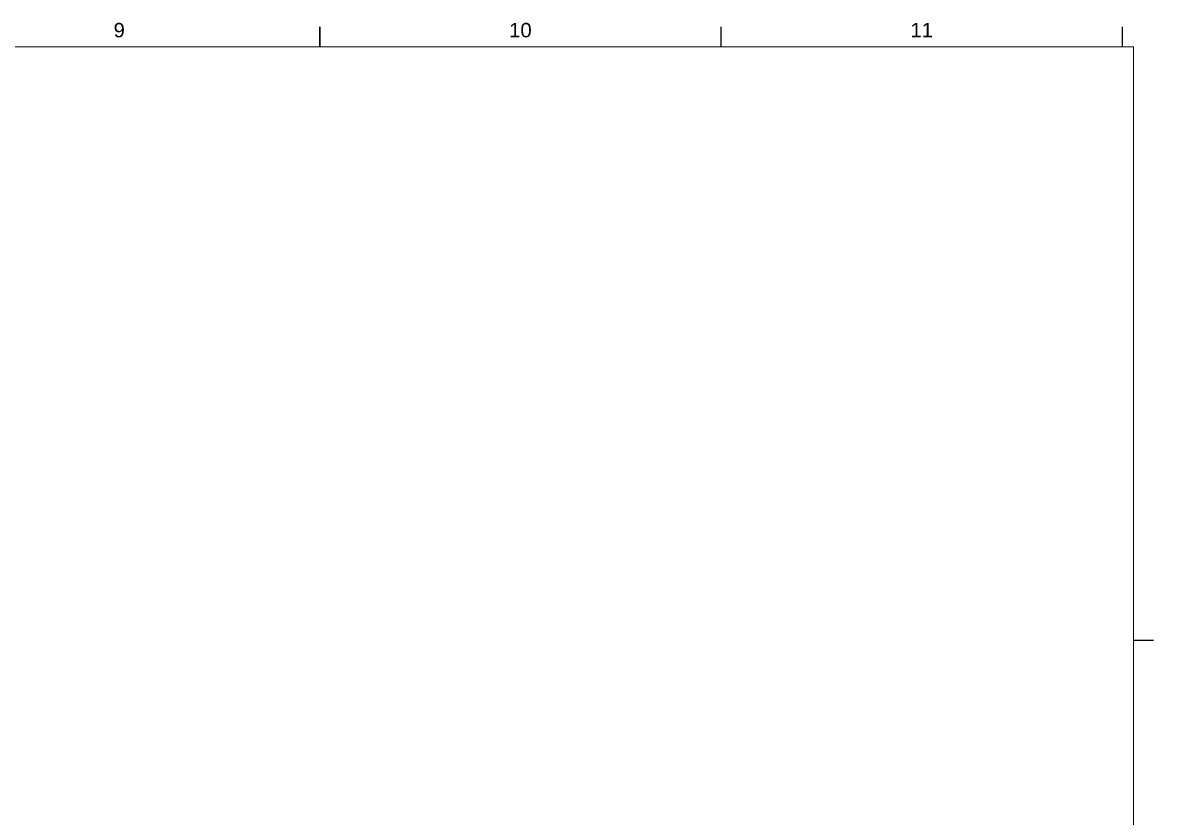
# Paper-space layout 'A724' of a CAD drawing. Header units: centimetres, sheet in millimetres. Extents: x 10 to 576, y 7 to 413.
# Drawn here: x 431.4 to 572.4, y 312.7 to 411.7 of the extents above; entities that cross this region are included whole.
import ezdxf
from ezdxf.enums import TextEntityAlignment as Align

# ---------------------------------------------------------------- set-up
doc = ezdxf.new("R2010")
doc.units = ezdxf.units.CM
doc.layers.add('G-ANNO-TEXT', color=3, linetype='Continuous', lineweight=18)
doc.layers.add('G-ANNO-TTLB', color=3, linetype='Continuous', lineweight=18)
doc.styles.add('ARIAL', font='arial.ttf')

psp = doc.layouts.new('A724')

# ---------------------------------------------------------------- linework, layer by layer
at = {"layer": 'G-ANNO-TTLB'}
for p, q in [((569.83, 408.72), (12.42, 408.72)), ((569.83, 10.31), (569.83, 408.72))]:
    psp.add_line(p, q, dxfattribs=at)
at = {"layer": 'G-ANNO-TTLB', "const_width": 0.18, "flags": 128}
for points in [[(468.42, 411.22), (468.42, 408.72)], [(518.42, 411.22), (518.42, 408.72)], [(568.42, 411.22), (568.42, 408.72)], [(572.33, 334.72), (569.83, 334.72)]]:
    psp.add_lwpolyline(points, dxfattribs=at)

# ---------------------------------------------------------------- texts
at = {"layer": 'G-ANNO-TEXT', "style": 'ARIAL'}
for s, p in [('9', (443.42, 410.79)), ('10', (493.42, 410.79)), ('11', (543.42, 410.79))]:
    psp.add_text(s, height=1.8, dxfattribs=at).set_placement(p, align=Align.MIDDLE_CENTER)

doc.saveas('drawing.dxf')
